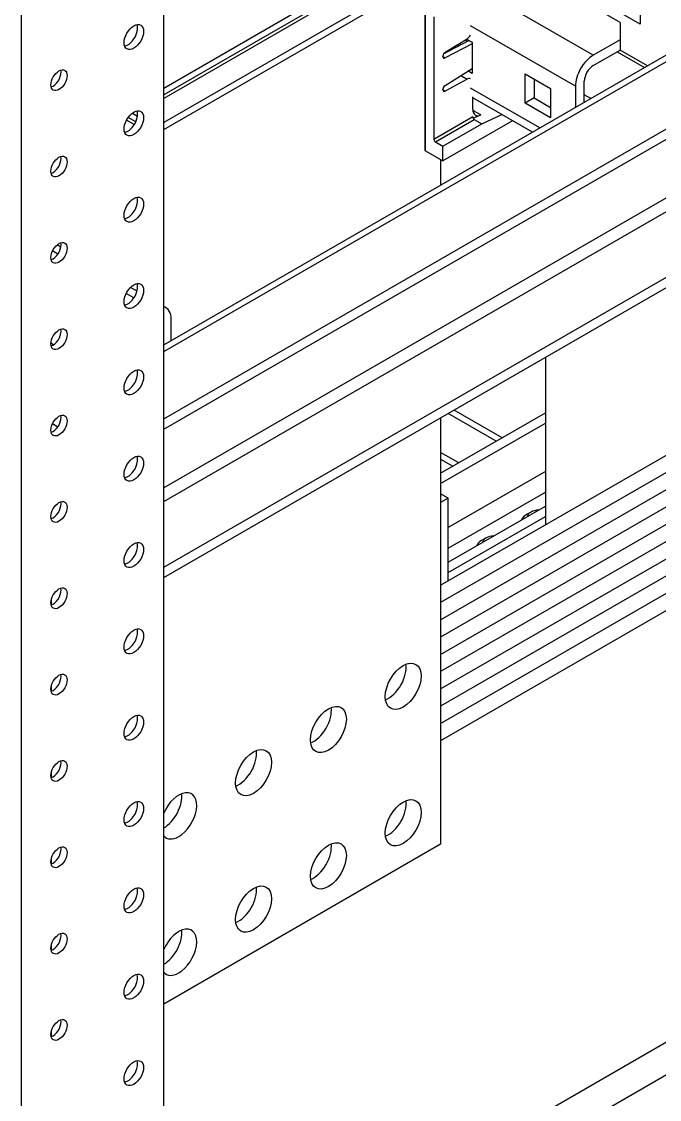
# Model space of a CAD drawing. Header units: millimetres. Extents: x -116965 to 323937, y 291661 to 566926.
# Drawn here: x -23658.4 to -23583.1, y 313790.9 to 313918.3 of the extents above; entities that cross this region are included whole.
import ezdxf

# ---------------------------------------------------------------- set-up
doc = ezdxf.new("R2010")
doc.units = ezdxf.units.MM
doc.layers.add('ALPHA', color=255, linetype='Continuous')

msp = doc.modelspace()

# ---------------------------------------------------------------- linework, layer by layer
at = {"layer": 'ALPHA'}
for p, q in [((-23641.604179, 313617.420889), (-23641.604179, 314086.906423)), ((-23658.397965, 313607.724992), (-23658.397965, 314077.210526)), ((-23463.766824, 314009.033062), (-23641.604179, 313906.358617)), ((-23641.604179, 313905.54212), (-23463.766824, 314008.216565)), ((-23641.604179, 313880.073126), (-23480.978503, 313972.810404)), ((-23641.604179, 313879.312167), (-23479.853503, 313972.698964)), ((-23641.604179, 313871.351326), (-23474.373426, 313967.902046)), ((-23641.604179, 313870.126581), (-23474.373426, 313966.677302)), ((-23480.383833, 313956.26697), (-23641.604179, 313863.18636)), ((-23641.604179, 313861.553367), (-23479.676727, 313955.042225)), ((-23641.604179, 313853.796649), (-23474.373426, 313950.34737)), ((-23641.604179, 313852.571904), (-23474.373426, 313949.122625)), ((-23641.604179, 313910.4411), (-23602.182976, 313933.200942)), ((-23601.122316, 313932.588569), (-23641.604179, 313909.216355)), ((-23602.182976, 313932.384445), (-23641.604179, 313909.624603)), ((-23587.687287, 313918.197816), (-23599.796491, 313925.189068)), ((-23610.769509, 313921.479983), (-23610.769509, 313903.10881)), ((-23610.696285, 313903.006748), (-23610.696286, 313921.377921)), ((-23590.869268, 313914.319457), (-23603.395677, 313921.551582)), ((-23585.336157, 313921.392361), (-23585.336157, 313918.0039)), ((-23609.695986, 313918.857136), (-23609.695986, 313904.372487)), ((-23585.336157, 313918.0039), (-23588.270651, 313919.698131)), ((-23592.990588, 313910.645222), (-23605.364957, 313917.789567)), ((-23587.687287, 313918.197816), (-23587.687287, 313916.156574)), ((-23608.379415, 313914.663279), (-23605.782221, 313916.267496)), ((-23608.543425, 313914.49437), (-23605.561822, 313916.06611)), ((-23605.18818, 313915.677326), (-23608.381679, 313913.993886)), ((-23606.867559, 313915.597112), (-23606.867559, 313915.377796)), ((-23606.574666, 313915.778024), (-23606.574666, 313915.532193)), ((-23605.895287, 313916.197658), (-23605.895287, 313915.890325)), ((-23605.844261, 313916.229176), (-23605.18818, 313915.850388)), ((-23605.18818, 313915.850388), (-23605.18818, 313912.176153)), ((-23587.687287, 313916.156574), (-23590.869268, 313914.319457)), ((-23587.687287, 313916.156574), (-23587.687287, 313914.931829)), ((-23608.635326, 313914.15334), (-23608.635326, 313914.209529)), ((-23608.381679, 313913.993886), (-23608.635076, 313914.140185)), ((-23590.869268, 313913.094712), (-23587.687287, 313914.931829)), ((-23588.040839, 313914.727706), (-23584.810763, 313912.86282)), ((-23584.457209, 313913.066945), (-23587.687287, 313914.931832)), ((-23608.381679, 313910.753368), (-23605.18818, 313912.757463)), ((-23605.18818, 313912.176153), (-23605.670633, 313912.454698)), ((-23605.782221, 313911.481354), (-23608.379415, 313910.08659)), ((-23606.53192, 313911.914193), (-23605.782221, 313911.481354)), ((-23598.912608, 313908.655012), (-23598.912608, 313912.125122)), ((-23598.912608, 313912.125122), (-23595.907404, 313910.390067)), ((-23597.851947, 313911.51275), (-23597.851947, 313909.267384)), ((-23591.929928, 313908.752569), (-23591.929928, 313911.257594)), ((-23608.635326, 313910.244839), (-23608.635326, 313910.301028)), ((-23608.379415, 313910.08659), (-23608.635164, 313910.234247)), ((-23597.185133, 313905.718475), (-23605.364957, 313910.441098)), ((-23595.907404, 313910.390067), (-23595.907404, 313906.919956)), ((-23592.990588, 313910.645222), (-23592.990588, 313908.140196)), ((-23605.099792, 313907.925253), (-23605.099792, 313909.408337)), ((-23598.063813, 313905.211169), (-23605.099792, 313909.273393)), ((-23597.851947, 313909.267384), (-23598.912608, 313908.655012)), ((-23595.907404, 313906.919956), (-23598.912608, 313908.655012)), ((-23597.851947, 313909.267384), (-23595.907404, 313908.144701)), ((-23591.174725, 313909.188585), (-23591.929928, 313909.624602)), ((-23645.304598, 313907.474434), (-23644.709663, 313907.130948)), ((-23604.150001, 313907.255579), (-23605.093981, 313907.800587)), ((-23645.079717, 313906.119854), (-23645.995205, 313906.648411)), ((-23644.912628, 313906.431633), (-23645.808741, 313906.949004)), ((-23605.099792, 313907.026101), (-23609.695986, 313904.372487)), ((-23609.519209, 313904.066301), (-23604.923015, 313906.719915)), ((-23600.410006, 313906.565744), (-23608.635326, 313901.816853)), ((-23608.635326, 313903.55599), (-23604.039132, 313906.209604)), ((-23604.150001, 313907.255579), (-23605.045347, 313906.847314)), ((-23604.935511, 313906.72764), (-23604.039132, 313906.210115)), ((-23604.923015, 313906.719915), (-23604.039132, 313906.209604)), ((-23604.039132, 313906.210115), (-23601.667295, 313907.29164)), ((-23604.039132, 313906.209604), (-23604.039132, 313906.210115)), ((-23609.519209, 313904.066301), (-23608.635326, 313903.55599)), ((-23608.635326, 313901.816853), (-23608.635326, 313903.55599)), ((-23610.696285, 313903.006748), (-23608.635326, 313901.816853)), ((-23608.900491, 313901.969946), (-23608.900491, 313898.95461)), ((-23654.104857, 313890.816041), (-23654.736125, 313891.180504)), ((-23653.758112, 313891.63046), (-23654.20419, 313891.888003)), ((-23645.127532, 313885.63298), (-23646.035781, 313886.157358)), ((-23644.763074, 313886.437172), (-23645.521559, 313886.875084)), ((-23608.90049, 313851.653346), (-23548.266084, 313886.660637)), ((-23608.90049, 313847.570863), (-23541.195016, 313886.660637)), ((-23608.90049, 313843.48838), (-23534.123949, 313886.660637)), ((-23608.90049, 313839.405898), (-23527.052881, 313886.660637)), ((-23608.90049, 313835.323415), (-23519.981813, 313886.660637)), ((-23641.341616, 313884.461793), (-23641.604179, 313884.613384)), ((-23546.498317, 313885.640016), (-23608.90049, 313849.612105)), ((-23539.42725, 313885.640016), (-23608.90049, 313845.529622)), ((-23532.356182, 313885.640016), (-23608.90049, 313841.447139)), ((-23525.285114, 313885.640016), (-23608.90049, 313837.364656)), ((-23518.214046, 313885.640016), (-23608.90049, 313833.282173)), ((-23640.720296, 313880.583437), (-23640.720296, 313883.088462)), ((-23654.61739, 313880.089249), (-23654.930698, 313880.270137)), ((-23596.526122, 313878.597733), (-23596.526122, 313858.797691)), ((-23608.90049, 313864.907351), (-23596.526122, 313872.051695)), ((-23602.347572, 313868.690679), (-23608.016607, 313871.963698)), ((-23601.640466, 313869.098928), (-23607.309501, 313872.371946)), ((-23654.736124, 313870.768092), (-23654.104855, 313870.403629)), ((-23608.90049, 313871.453388), (-23608.90049, 313821.034723)), ((-23608.90049, 313863.682606), (-23596.526122, 313870.82695)), ((-23606.76699, 313866.139128), (-23608.90049, 313867.370905)), ((-23608.90049, 313866.554408), (-23607.474097, 313865.730879)), ((-23596.526122, 313865.111474), (-23608.016607, 313858.47744)), ((-23608.016607, 313861.961615), (-23608.90049, 313862.471925)), ((-23608.016607, 313861.961615), (-23608.90049, 313861.451305)), ((-23608.016607, 313856.02795), (-23596.526122, 313862.661985)), ((-23608.016607, 313852.163656), (-23608.016607, 313861.961615)), ((-23608.016607, 313854.394957), (-23596.526122, 313861.028991)), ((-23598.223888, 313860.314147), (-23598.754218, 313860.007961)), ((-23608.016607, 313853.170212), (-23596.526122, 313859.804247)), ((-23603.527189, 313857.252285), (-23604.057519, 313856.946099)), ((-23654.862431, 313849.345396), (-23654.862431, 313850.028439)), ((-23654.862431, 313839.139189), (-23654.862431, 313839.822232)), ((-23518.214046, 313834.60898), (-23641.604179, 313763.369653)), ((-23654.862431, 313828.932981), (-23654.862431, 313829.616025)), ((-23523.692743, 313827.585379), (-23641.604179, 313759.483246)), ((-23608.90049, 313821.034723), (-23641.604179, 313802.153238)), ((-23654.862431, 313818.726774), (-23654.862431, 313819.409819)), ((-23654.933142, 313808.74645), (-23654.862431, 313808.787276)), ((-23654.862431, 313808.520567), (-23654.862431, 313809.203612)), ((-23654.862432, 313798.314359), (-23654.862432, 313798.997401)), ((-23654.86243, 313798.31436), (-23654.86243, 313798.997405))]:
    msp.add_line(p, q, dxfattribs=at)
for centre, major_axis, ratio, start_param, end_param in [((-23645.139713, 313916.462762), (0.8125, 1.407291), 0.5773502692, 2.3561944902, 8.6393797974), ((-23645.84682, 313916.87101), (0.8125, 1.407291), 0.5773502692, 3.926990817, 5.8329886172), ((-23605.806899, 313917.069248), (0.5, 0.866025), 0.5773502692, 3.9618974169, 4.6021223648), ((-23645.84682, 313916.87101), (0.8125, 1.407291), 0.5773502692, 3.5917893435, 3.926990817), ((-23608.370161, 313914.362622), (0.1875, 0.32476), 0.5773502692, 0.8203047633, 2.3561945051), ((-23608.370161, 313914.306433), (0.1875, 0.32476), 0.5773502692, 2.3561945051, 3.8835399365), ((-23590.869268, 313911.869967), (1.5, 2.598076), 0.5773502692, 0.7853981783, 2.3561945051), ((-23653.978548, 313911.359658), (0.675, 1.169134), 0.5773502692, 2.3561944902, 8.6393797974), ((-23654.685655, 313911.767907), (0.675, 1.169134), 0.5773502692, 3.926990817, 5.7318997087), ((-23590.869268, 313911.869967), (0.75, 1.299038), 0.5773502692, 0.7853981783, 2.3561945051), ((-23605.806899, 313910.651107), (0.5, 0.866025), 0.5773502692, 0.1102666454, 0.7504915933), ((-23654.685655, 313911.767907), (0.675, 1.169134), 0.5773502692, 3.692878252, 3.926990817), ((-23608.370161, 313910.454121), (0.1875, 0.32476), 0.5773502692, 0.8288490737, 2.3561945051), ((-23608.370161, 313910.397932), (0.1875, 0.32476), 0.5773502692, 2.3561945051, 3.8920842468), ((-23645.139713, 313906.256555), (0.8125, 1.407291), 0.5773502692, 2.3561944902, 8.6393797974), ((-23645.84682, 313906.664803), (0.8125, 1.407291), 0.5773502692, 3.926990817, 5.8329886172), ((-23604.039132, 313908.537625), (0.75, 1.299038), 0.5773502692, 2.3561945051, 3.8222710768), ((-23604.923015, 313906.924039), (-0.125, 0.216506), 0.5773502606, 0.7853981559, 2.2854457709), ((-23604.923015, 313906.924039), (-0.125, 0.216506), 0.5773502606, 2.2854457709, 2.3561944827), ((-23645.84682, 313906.664803), (0.8125, 1.407291), 0.5773502692, 3.5917893435, 3.926990817), ((-23609.519209, 313904.270425), (-0.125, 0.216506), 0.5773502606, 0.7853981559, 2.3561944827), ((-23653.978548, 313901.153451), (0.675, 1.169134), 0.5773502692, 2.3561944902, 8.6393797974), ((-23654.685655, 313901.561699), (0.675, 1.169134), 0.5773502692, 3.926990817, 5.7318997087), ((-23610.519509, 313903.10881), (-0.25, 0), 0.5773502778, 0, 0.7853981559), ((-23654.685655, 313901.561699), (0.675, 1.169134), 0.5773502692, 3.692878252, 3.926990817), ((-23645.139713, 313896.050347), (0.8125, 1.407291), 0.5773502692, 2.3561944902, 8.6393797974), ((-23645.84682, 313896.458596), (0.8125, 1.407291), 0.5773502692, 3.926990817, 5.8329886172), ((-23645.84682, 313896.458596), (0.8125, 1.407291), 0.5773502692, 3.5917893435, 3.926990817), ((-23653.978548, 313890.947244), (0.675, 1.169134), 0.5773502692, 2.3561944902, 8.6393797974), ((-23654.685655, 313891.355492), (0.675, 1.169134), 0.5773502692, 3.926990817, 5.7318997087), ((-23654.685655, 313891.355492), (0.675, 1.169134), 0.5773502692, 3.692878252, 3.926990817), ((-23645.139713, 313885.84414), (0.8125, 1.407291), 0.5773502692, 2.3561944902, 8.6393797974), ((-23645.84682, 313886.252388), (0.8125, 1.407291), 0.5773502692, 3.926990817, 5.8329886172), ((-23645.84682, 313886.252388), (0.8125, 1.407291), 0.5773502692, 3.5917893435, 3.926990817), ((-23642.841616, 313881.863717), (1.5, 2.598076), 0.5773502692, 5.4977871587, 6.4457568362), ((-23653.978548, 313880.741036), (0.675, 1.169134), 0.5773502692, 2.3561944902, 8.6393797974), ((-23654.685655, 313881.149285), (0.675, 1.169134), 0.5773502692, 3.926990817, 5.7318997087), ((-23654.685655, 313881.149285), (0.675, 1.169134), 0.5773502692, 3.692878252, 3.926990817), ((-23645.139713, 313875.637933), (0.8125, 1.407291), 0.5773502692, 2.3561944902, 8.6393797974), ((-23645.84682, 313876.046181), (0.8125, 1.407291), 0.5773502692, 3.926990817, 5.8329886172), ((-23645.84682, 313876.046181), (0.8125, 1.407291), 0.5773502692, 3.5917893435, 3.926990817), ((-23653.978548, 313870.534829), (0.675, 1.169134), 0.5773502692, 2.3561944902, 8.6393797974), ((-23654.685655, 313870.943077), (0.675, 1.169134), 0.5773502692, 3.926990817, 5.7318997087), ((-23654.685655, 313870.943077), (0.675, 1.169134), 0.5773502692, 3.692878252, 3.926990817), ((-23645.139713, 313865.431726), (0.8125, 1.407291), 0.5773502692, 2.3561944902, 8.6393797974), ((-23645.84682, 313865.839974), (0.8125, 1.407291), 0.5773502692, 3.926990817, 5.8329886172), ((-23645.84682, 313865.839974), (0.8125, 1.407291), 0.5773502692, 3.5917893435, 3.926990817), ((-23653.978548, 313860.328622), (0.675, 1.169134), 0.5773502692, 2.3561944902, 8.6393797974), ((-23654.685655, 313860.73687), (0.675, 1.169134), 0.5773502692, 3.926990817, 5.7318997087), ((-23597.198583, 313859.722187), (-1.45, 0), 0.5773502692, 4.8150711722, 6.1805031154), ((-23654.685655, 313860.73687), (0.675, 1.169134), 0.5773502692, 3.692878252, 3.926990817), ((-23597.198583, 313859.109815), (-2.2, 0), 0.5773502692, 5.4977871438, 6.048268686), ((-23645.139713, 313855.225518), (0.8125, 1.407291), 0.5773502692, 2.3561944902, 8.6393797974), ((-23645.84682, 313855.633767), (0.8125, 1.407291), 0.5773502692, 3.926990817, 5.8329886172), ((-23602.501884, 313856.047953), (-2.2, 0), 0.5773502692, 5.4977871438, 6.048268686), ((-23602.501884, 313856.660325), (-1.45, 0), 0.5773502692, 4.8150711722, 6.1805031154), ((-23645.84682, 313855.633767), (0.8125, 1.407291), 0.5773502692, 3.5917893435, 3.926990817), ((-23607.805185, 313853.598463), (-1.45, 0), 0.5773502692, 4.8150711722, 4.8587191627), ((-23653.978548, 313850.122415), (0.675, 1.169134), 0.5773502692, 2.3561944902, 8.6393797974), ((-23654.685655, 313850.530663), (0.675, 1.169134), 0.5773502692, 3.926990817, 5.7318997087), ((-23654.685655, 313850.530663), (0.675, 1.169134), 0.5773502692, 3.692878252, 3.926990817), ((-23645.139713, 313845.019311), (0.8125, 1.407291), 0.5773502692, 2.3561944902, 8.6393797974), ((-23645.84682, 313845.427559), (0.8125, 1.407291), 0.5773502692, 3.926990817, 5.8329886172), ((-23645.84682, 313845.427559), (0.8125, 1.407291), 0.5773502692, 3.5917893435, 3.926990817), ((-23613.319907, 313839.712082), (1.5, 2.598076), 0.5773502692, 2.3561944902, 8.6393797974), ((-23653.978548, 313839.916207), (0.675, 1.169134), 0.5773502692, 2.3561944902, 8.6393797974), ((-23654.685655, 313840.324456), (0.675, 1.169134), 0.5773502692, 3.926990817, 5.7318997087), ((-23615.087674, 313840.732703), (1.5, 2.598076), 0.5773502692, 3.7717298997, 5.6530480611), ((-23654.685655, 313840.324456), (0.675, 1.169134), 0.5773502692, 3.692878252, 3.926990817), ((-23622.158742, 313834.608978), (1.5, 2.598076), 0.5773502692, 2.3561944902, 8.6393797974), ((-23645.139713, 313834.813104), (0.8125, 1.407291), 0.5773502692, 2.3561944902, 8.6393797974), ((-23645.84682, 313835.221352), (0.8125, 1.407291), 0.5773502692, 3.926990817, 5.8329886172), ((-23623.926509, 313835.629599), (1.5, 2.598076), 0.5773502692, 3.7717298997, 5.6530480611), ((-23645.84682, 313835.221352), (0.8125, 1.407291), 0.5773502692, 3.5917893435, 3.926990817), ((-23630.997577, 313829.505874), (1.5, 2.598076), 0.5773502692, 2.3561944902, 8.6393797974), ((-23653.978548, 313829.71), (0.675, 1.169134), 0.5773502692, 2.3561944902, 8.6393797974), ((-23654.685655, 313830.118248), (0.675, 1.169134), 0.5773502692, 3.926990817, 5.7318997087), ((-23632.765344, 313830.526495), (1.5, 2.598076), 0.5773502692, 3.7717298997, 5.6530480611), ((-23654.685655, 313830.118248), (0.675, 1.169134), 0.5773502692, 3.692878252, 3.926990817), ((-23639.836412, 313824.402771), (1.5, 2.598076), 0.5773502692, 3.9269908319, 8.0536950132), ((-23645.139713, 313824.606896), (0.8125, 1.407291), 0.5773502692, 2.3561944902, 8.6393797974), ((-23645.84682, 313825.015145), (0.8125, 1.407291), 0.5773502692, 3.926990817, 5.8329886172), ((-23641.604179, 313825.423391), (1.5, 2.598076), 0.5773502692, 3.9269903973, 5.6530480611), ((-23613.319907, 313823.586275), (1.5, 2.598076), 0.5773502692, 2.3561944902, 8.6393797974), ((-23615.087675, 313824.606896), (1.5, 2.598076), 0.5773502692, 3.7717303226, 5.6530474147), ((-23615.087674, 313824.606895), (1.5, 2.598076), 0.5773502692, 3.7717298997, 5.6530480611), ((-23645.84682, 313825.015145), (0.8125, 1.407291), 0.5773502692, 3.5917893435, 3.926990817), ((-23639.836412, 313824.402771), (1.5, 2.598076), 0.5773502692, 2.9418792744, 3.9269908319), ((-23653.978548, 313819.503793), (0.675, 1.169134), 0.5773502692, 2.3561944902, 8.6393797974), ((-23654.685655, 313819.912041), (0.675, 1.169134), 0.5773502692, 3.926990817, 5.7318997087), ((-23622.158742, 313818.483171), (1.5, 2.598076), 0.5773502692, 2.3561944902, 8.6393797974), ((-23623.92651, 313819.503793), (1.5, 2.598076), 0.5773502692, 3.7717303125, 5.6530473503), ((-23623.926509, 313819.503792), (1.5, 2.598076), 0.5773502692, 3.7717298997, 5.6530480611), ((-23654.685655, 313819.912041), (0.675, 1.169134), 0.5773502692, 3.692878252, 3.926990817), ((-23645.139713, 313814.400689), (0.8125, 1.407291), 0.5773502692, 2.3561944902, 8.6393797974), ((-23645.84682, 313814.808938), (0.8125, 1.407291), 0.5773502692, 3.926990817, 5.8329886172), ((-23630.997577, 313813.380067), (1.5, 2.598076), 0.5773502692, 2.3561944902, 8.6393797974), ((-23632.765345, 313814.400689), (1.5, 2.598076), 0.5773502692, 3.7717303024, 5.6530472858), ((-23632.765344, 313814.400688), (1.5, 2.598076), 0.5773502692, 3.7717298997, 5.6530480611), ((-23645.84682, 313814.808938), (0.8125, 1.407291), 0.5773502692, 3.5917893435, 3.926990817), ((-23653.978548, 313809.297586), (0.675, 1.169134), 0.5773502692, 2.3561944902, 8.6393797974), ((-23654.685655, 313809.705834), (0.675, 1.169134), 0.5773502692, 3.926990817, 5.7318997087), ((-23639.836411, 313808.276963), (1.5, 2.598076), 0.5773502692, 3.9269908319, 8.0536951907), ((-23641.604178, 313809.297584), (1.5, 2.598076), 0.5773502692, 3.9269902992, 5.6530480611), ((-23641.604179, 313809.297586), (1.5, 2.598076), 0.5773502692, 3.926990817, 5.6530472214), ((-23654.685655, 313809.705834), (0.675, 1.169134), 0.5773502692, 3.692878252, 3.926990817), ((-23645.139713, 313804.194482), (0.8125, 1.407291), 0.5773502692, 2.3561944902, 8.6393797974), ((-23645.84682, 313804.60273), (0.8125, 1.407291), 0.5773502692, 3.926990817, 5.8329886172), ((-23639.836411, 313808.276963), (1.5, 2.598076), 0.5773502692, 2.9418790969, 3.9269908319), ((-23645.84682, 313804.60273), (0.8125, 1.407291), 0.5773502692, 3.5917893435, 3.926990817), ((-23653.978548, 313799.091378), (0.675, 1.169134), 0.5773502692, 2.3561944902, 8.6393797974), ((-23654.685655, 313799.499627), (0.675, 1.169134), 0.5773502692, 3.926990817, 5.7318997087), ((-23654.685655, 313799.499627), (0.675, 1.169134), 0.5773502692, 3.692878252, 3.926990817), ((-23645.139713, 313793.988275), (0.8125, 1.407291), 0.5773502692, 2.3561944902, 8.6393797974), ((-23645.84682, 313794.396523), (0.8125, 1.407291), 0.5773502692, 3.926990817, 5.8329886172), ((-23645.84682, 313794.396523), (0.8125, 1.407291), 0.5773502692, 3.5917893435, 3.926990817)]:
    msp.add_ellipse(centre, major_axis=major_axis, ratio=ratio, start_param=start_param, end_param=end_param, dxfattribs=at)

doc.saveas('drawing.dxf')
